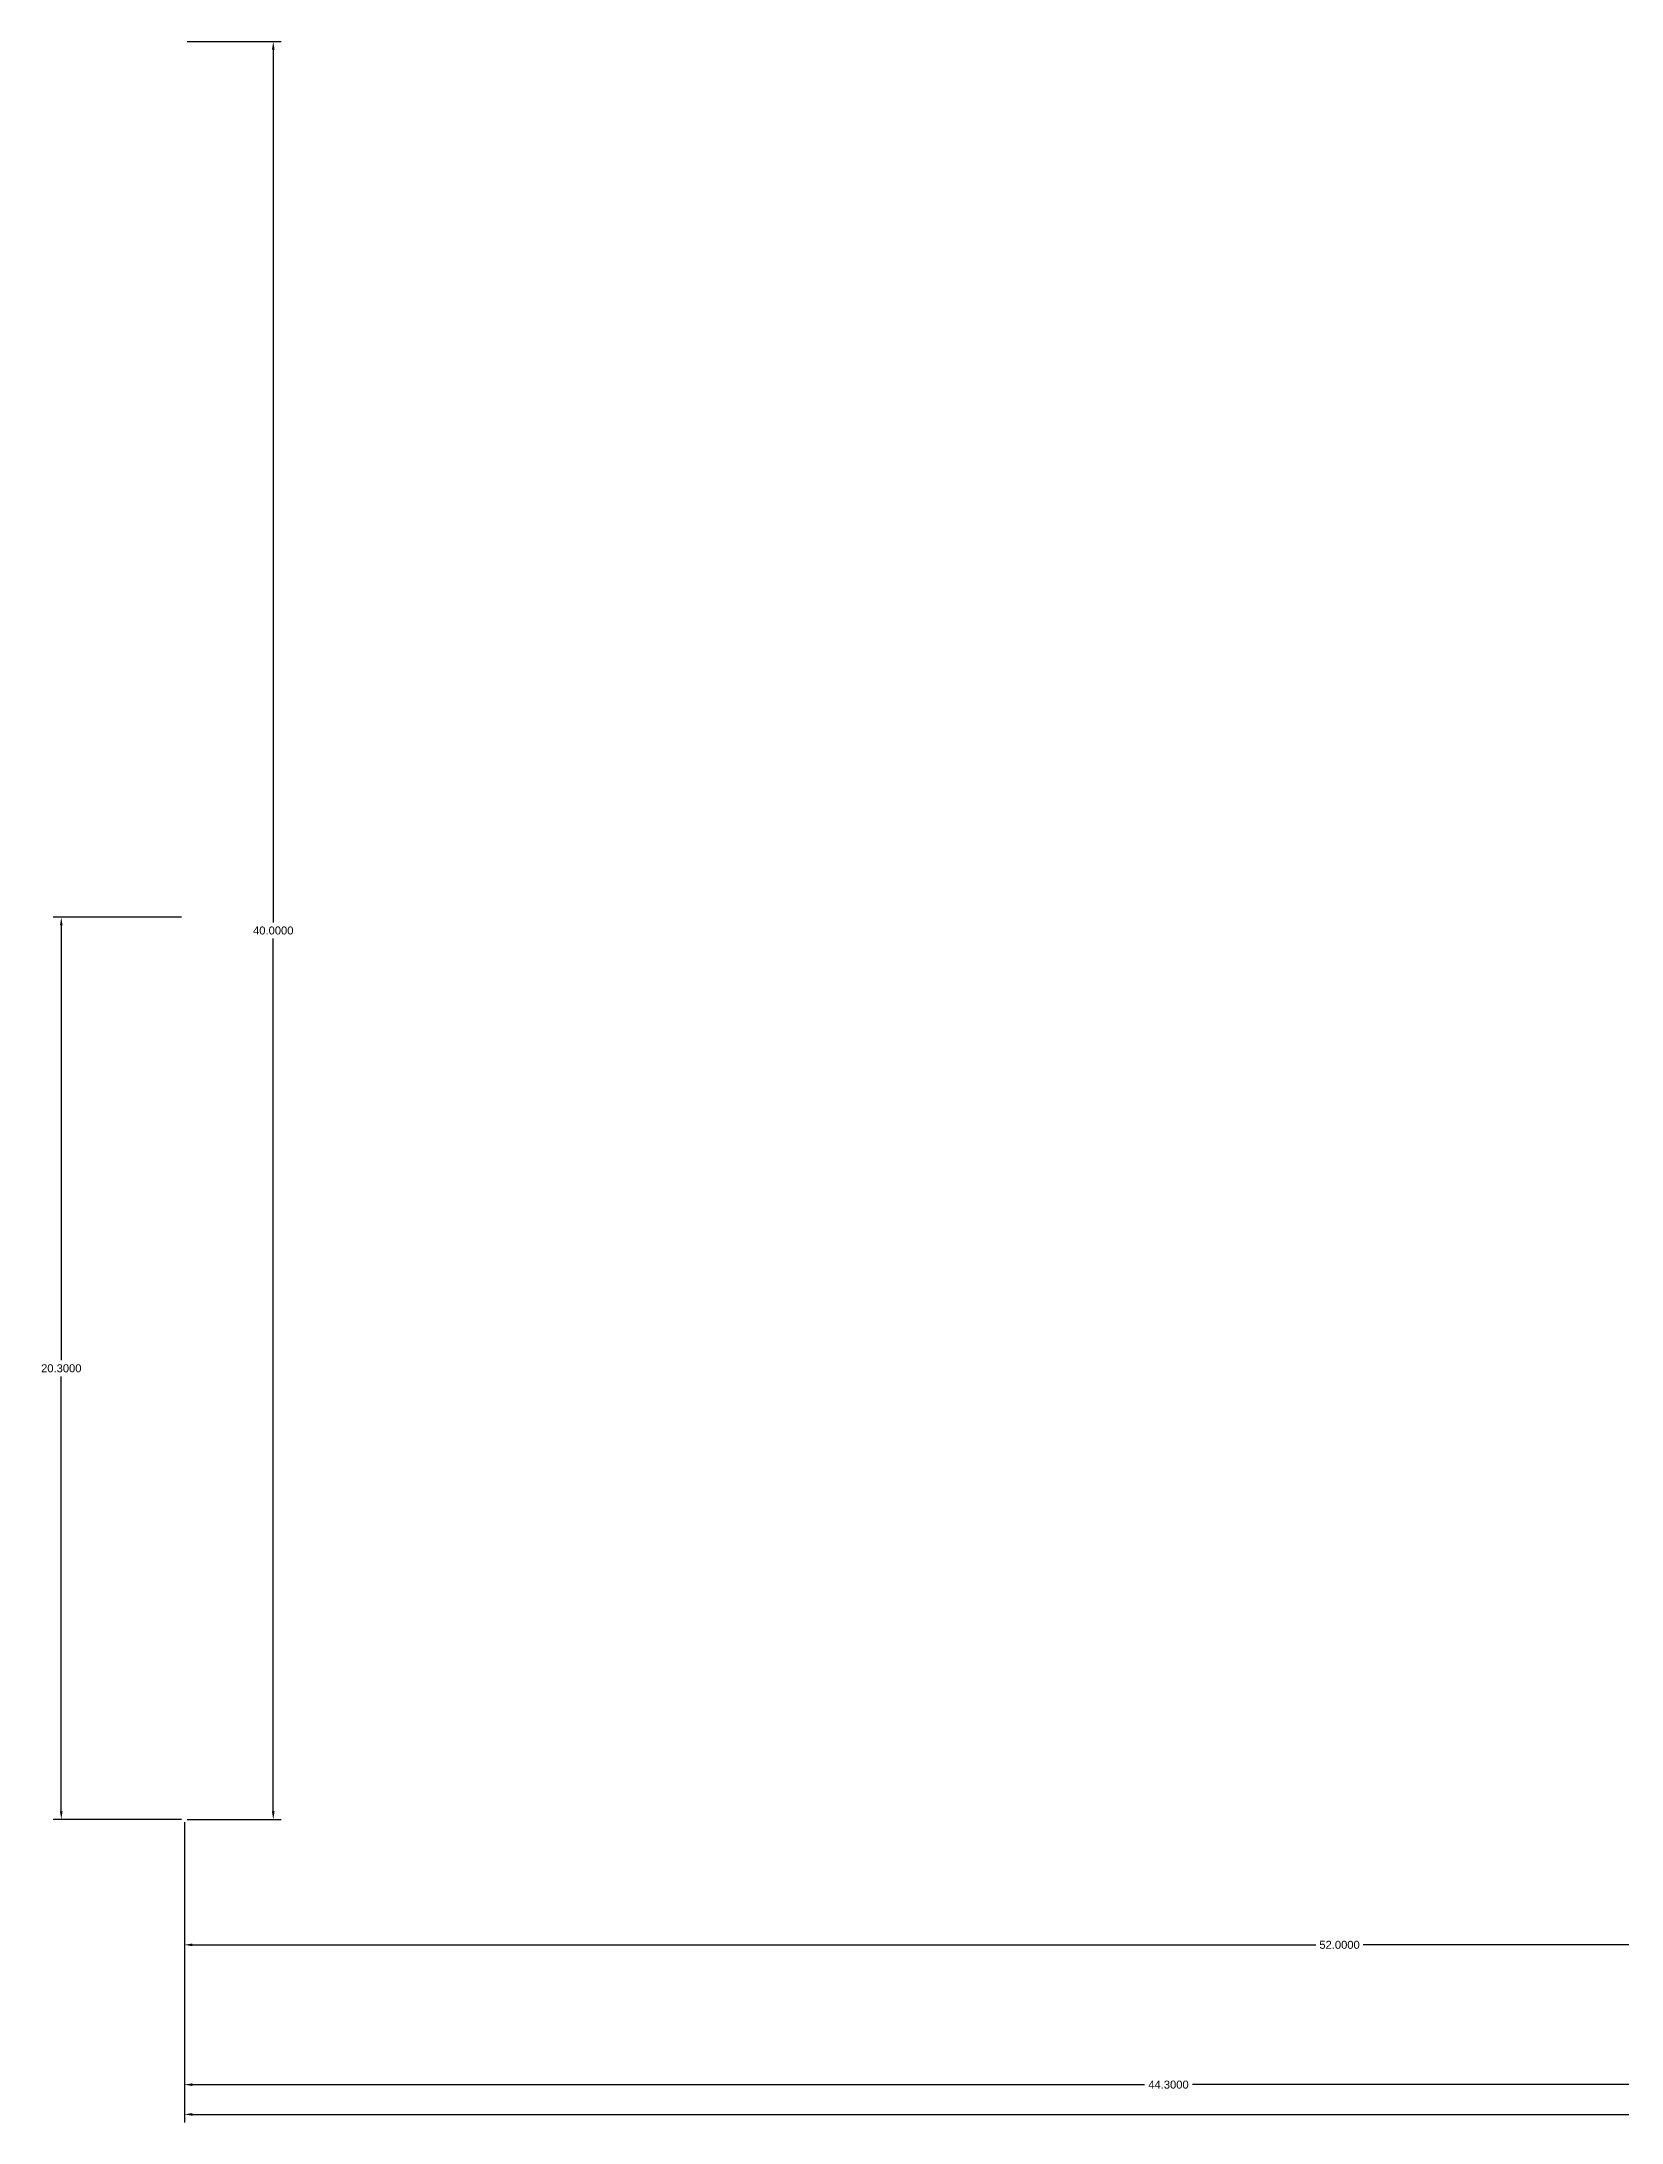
# Model space of a CAD drawing. Header units: inches. Extents: x -3.2 to 67.9, y -6.8 to 40.
# Drawn here: x -3.21 to 32.34, y -6.82 to 40 of the extents above; entities that cross this region are included whole.
import ezdxf

# ---------------------------------------------------------------- set-up
doc = ezdxf.new("R2010")
doc.units = ezdxf.units.IN
doc.header["$MEASUREMENT"] = 0
doc.layers.get('0').update_dxf_attribs({"true_color": 0xc2ced6})
doc.layers.add('ESP', color=3, linetype='Continuous')
doc.layers.add('pcb+micro', color=1, linetype='Continuous')
doc.styles.get("Standard").update_dxf_attribs({"font": 'Arial.ttf'})
doc.dimstyles.get("Standard").update_dxf_attribs({"dimtxt": 0.18, "dimasz": 0.18, "dimexe": 0.18, "dimexo": 0.0625, "dimgap": 0.09, "dimtad": 0, "dimtih": 1, "dimtoh": 1, "dimdec": 4, "dimzin": 0, "dimdsep": 46, "dimtxsty": 'Standard', "dimcen": 0.09, "dimadec": 0, "dimazin": 0, "dimtfac": 1, "dimtdec": 4, "dimtofl": 0, "dimtmove": 0, "dimatfit": 3, "dimfxl": 1, "dimtolj": 1, "dimtzin": 0, "dimarcsym": 0})

# ---------------------------------------------------------------- blocks, each defined once
blk = doc.blocks.new('*D1')
at = {"color": 0, "lineweight": -2, "transparency": 16777216}
for p, q in [((0, -0.062), (0, -6.147)), ((44.3, -0.062), (44.3, -6.147)), ((0.18, -5.967), (21.613, -5.967)), ((44.12, -5.967), (22.687, -5.967))]:
    blk.add_line(p, q, dxfattribs=at)
at = {"color": 0, "transparency": 16777216}
for points in [[(0.18, -5.937), (0.18, -5.997), (0, -5.967)], [(44.12, -5.937), (44.12, -5.997), (44.3, -5.967)]]:
    blk.add_solid(points, dxfattribs=at)
at = {"layer": 'Defpoints', "color": 0, "transparency": 16777216}
for p in [(0, 0), (44.3, 0), (44.3, -5.967)]:
    blk.add_point(p, dxfattribs=at)
at = {"color": 0, "transparency": 16777216, "insert": (22.15, -5.967), "char_height": 0.18, "attachment_point": 5}
blk.add_mtext('\\A1;44.3000', dxfattribs=at)
blk = doc.blocks.new('*D2')
at = {"layer": 'Defpoints', "color": 0, "transparency": 16777216}
for p in [(0, 0), (67.9, 0), (67.9, -6.636)]:
    blk.add_point(p, dxfattribs=at)
at = {"layer": 'pcb+micro', "color": 0, "lineweight": -2, "transparency": 16777216}
for p, q in [((0, -0.062), (0, -6.816)), ((67.9, -0.062), (67.9, -6.816)), ((0.18, -6.636), (33.416, -6.636)), ((67.72, -6.636), (34.484, -6.636))]:
    blk.add_line(p, q, dxfattribs=at)
at = {"layer": 'pcb+micro', "color": 0, "transparency": 16777216}
for points in [[(0.18, -6.606), (0.18, -6.666), (0, -6.636)], [(67.72, -6.606), (67.72, -6.666), (67.9, -6.636)]]:
    blk.add_solid(points, dxfattribs=at)
at = {"layer": 'pcb+micro', "color": 0, "transparency": 16777216, "insert": (33.95, -6.636), "char_height": 0.18, "attachment_point": 5}
blk.add_mtext('\\A1;67.9000', dxfattribs=at)
blk = doc.blocks.new('*D3')
at = {"layer": 'Defpoints', "color": 0, "transparency": 16777216}
for p in [(0, 40), (0, 0), (2.001, 0)]:
    blk.add_point(p, dxfattribs=at)
at = {"layer": 'pcb+micro', "color": 0, "lineweight": -2, "transparency": 16777216}
for p, q in [((0.062, 40), (2.181, 40)), ((2.001, 39.82), (2.001, 20.181)), ((2.001, 0.18), (2.001, 19.819)), ((0.062, 0), (2.181, 0))]:
    blk.add_line(p, q, dxfattribs=at)
at = {"layer": 'pcb+micro', "color": 0, "transparency": 16777216}
for points in [[(1.971, 39.82), (2.031, 39.82), (2.001, 40)], [(1.971, 0.18), (2.031, 0.18), (2.001, 0)]]:
    blk.add_solid(points, dxfattribs=at)
at = {"layer": 'pcb+micro', "color": 0, "transparency": 16777216, "insert": (2.001, 20), "char_height": 0.18, "attachment_point": 5}
blk.add_mtext('\\A1;40.0000', dxfattribs=at)
blk = doc.blocks.new('*D6')
at = {"layer": 'Defpoints', "color": 0, "transparency": 16777216}
for p in [(0, 20.3), (-2.77, 0), (0, 0)]:
    blk.add_point(p, dxfattribs=at)
at = {"layer": 'ESP', "color": 0, "lineweight": -2, "transparency": 16777216}
for p, q in [((-0.062, 20.3), (-2.95, 20.3)), ((-2.77, 20.12), (-2.77, 10.331)), ((-2.77, 0.18), (-2.77, 9.969)), ((-0.062, 0), (-2.95, 0))]:
    blk.add_line(p, q, dxfattribs=at)
at = {"layer": 'ESP', "color": 0, "transparency": 16777216}
for points in [[(-2.8, 20.12), (-2.74, 20.12), (-2.77, 20.3)], [(-2.8, 0.18), (-2.74, 0.18), (-2.77, 0)]]:
    blk.add_solid(points, dxfattribs=at)
at = {"layer": 'ESP', "color": 0, "transparency": 16777216, "insert": (-2.77, 10.15), "char_height": 0.18, "attachment_point": 5}
blk.add_mtext('\\A1;20.3000', dxfattribs=at)
blk = doc.blocks.new('*D7')
at = {"layer": 'Defpoints', "color": 0, "transparency": 16777216}
for p in [(0, 0), (52, 0), (52, -2.821)]:
    blk.add_point(p, dxfattribs=at)
at = {"layer": 'ESP', "color": 0, "lineweight": -2, "transparency": 16777216}
for p, q in [((0, -0.062), (0, -3.001)), ((52, -0.062), (52, -3.001)), ((0.18, -2.821), (25.467, -2.821)), ((51.82, -2.821), (26.533, -2.821))]:
    blk.add_line(p, q, dxfattribs=at)
at = {"layer": 'ESP', "color": 0, "transparency": 16777216}
for points in [[(0.18, -2.791), (0.18, -2.851), (0, -2.821)], [(51.82, -2.791), (51.82, -2.851), (52, -2.821)]]:
    blk.add_solid(points, dxfattribs=at)
at = {"layer": 'ESP', "color": 0, "transparency": 16777216, "insert": (26, -2.821), "char_height": 0.18, "attachment_point": 5}
blk.add_mtext('\\A1;52.0000', dxfattribs=at)

msp = doc.modelspace()

# ---------------------------------------------------------------- dimensions: what is measured, and where the dimension line sits
dim = msp.add_linear_dim(base=(44.3, -5.96697), p1=(0, 0), p2=(44.3, 0), dimstyle='Standard')
dim.commit()
dim.dimension.update_dxf_attribs({"geometry": '*D1', "text_midpoint": (22.15, -5.96697)})
at = {"layer": 'ESP'}
dim = msp.add_linear_dim(base=(-2.76991, 0), p1=(0, 20.3), p2=(0, 0), angle=90, dimstyle='Standard', dxfattribs=at)
dim.commit()
dim.dimension.update_dxf_attribs({"geometry": '*D6', "text_midpoint": (-2.76991, 10.15)})
dim = msp.add_linear_dim(base=(52, -2.82141), p1=(0, 0), p2=(52, 0), dimstyle='Standard', dxfattribs=at)
dim.commit()
dim.dimension.update_dxf_attribs({"geometry": '*D7', "text_midpoint": (26, -2.82141)})
at = {"layer": 'pcb+micro'}
dim = msp.add_linear_dim(base=(2.00072, 0), p1=(0, 40), p2=(0, 0), angle=90, dimstyle='Standard', dxfattribs=at)
dim.commit()
dim.dimension.update_dxf_attribs({"geometry": '*D3', "text_midpoint": (2.00072, 20)})
dim = msp.add_linear_dim(base=(67.9, -6.63579, -27.06141), p1=(0, 0, -27.06141), p2=(67.9, 0, -27.06141), dimstyle='Standard', dxfattribs=at)
dim.commit()
dim.dimension.update_dxf_attribs({"geometry": '*D2', "text_midpoint": (33.95, -6.63579, -27.06141)})

doc.saveas('drawing.dxf')
